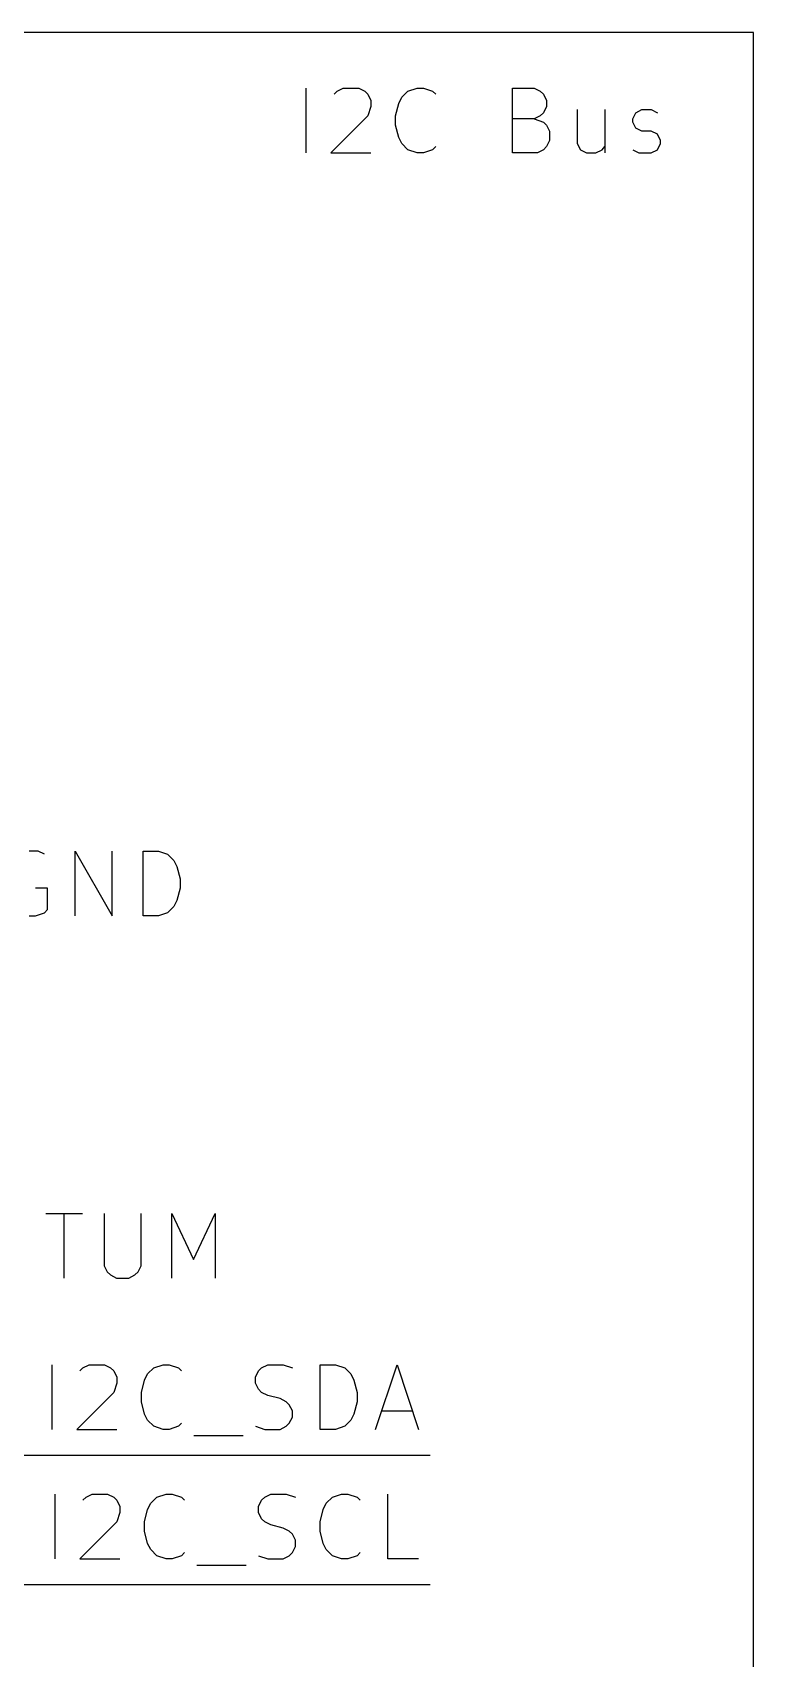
# Model space of a CAD drawing. Extents: x 0.4 to 11.3, y -7.9 to -0.4.
# Drawn here: x 5.293 to 5.85, y -3.807 to -2.55 of the extents above; entities that cross this region are included whole.
import ezdxf

# ---------------------------------------------------------------- set-up
doc = ezdxf.new("R2010")
doc.units = 0
doc.header["$MEASUREMENT"] = 0
for name, color, linetype in [('BLUE3', 171, 'CONTINUOUS'), ('CYAN2', 4, 'CONTINUOUS'), ('GRAY1', 251, 'CONTINUOUS'), ('GREEN3', 91, 'CONTINUOUS')]:
    doc.layers.add(name, color=color, linetype=linetype)

msp = doc.modelspace()

# ---------------------------------------------------------------- linework, layer by layer
at = {"layer": 'BLUE3', "linetype": 'CONTINUOUS'}
for p, q in [((5.85, -2.55), (3.75, -2.55)), ((5.85, -4.25), (5.85, -2.55)), ((5.5043, -2.643), (5.5043, -2.593)), ((5.5257, -2.5977), (5.5281, -2.5953)), ((5.5281, -2.5953), (5.5329, -2.593)), ((5.5329, -2.593), (5.5448, -2.593)), ((5.5448, -2.593), (5.5495, -2.5953)), ((5.5495, -2.5953), (5.5519, -2.5977)), ((5.5519, -2.5977), (5.5543, -2.6025)), ((5.5757, -2.6049), (5.5781, -2.6001)), ((5.5781, -2.6001), (5.5829, -2.5953)), ((5.5829, -2.5953), (5.59, -2.593)), ((5.59, -2.593), (5.5948, -2.593)), ((5.5948, -2.593), (5.6019, -2.5953)), ((5.6019, -2.5953), (5.6043, -2.5977)), ((5.6638, -2.643), (5.6638, -2.593)), ((5.6638, -2.593), (5.6805, -2.593)), ((5.6805, -2.593), (5.6852, -2.5953)), ((5.6852, -2.5953), (5.6876, -2.5977)), ((5.6876, -2.5977), (5.69, -2.6025)), ((5.5543, -2.6072), (5.5519, -2.6144)), ((5.5543, -2.6025), (5.5543, -2.6072)), ((5.5733, -2.6144), (5.5757, -2.6049)), ((5.6876, -2.612), (5.6852, -2.6144)), ((5.69, -2.6072), (5.6876, -2.612)), ((5.69, -2.6025), (5.69, -2.6072)), ((5.7138, -2.6096), (5.7138, -2.6358)), ((5.7352, -2.6096), (5.7352, -2.643)), ((5.7567, -2.6168), (5.759, -2.612)), ((5.759, -2.612), (5.7638, -2.6096)), ((5.7638, -2.6096), (5.7709, -2.6096)), ((5.7709, -2.6096), (5.7757, -2.612)), ((5.5519, -2.6144), (5.5233, -2.643)), ((5.5733, -2.6215), (5.5733, -2.6144)), ((5.5757, -2.6311), (5.5733, -2.6215)), ((5.6805, -2.6168), (5.6638, -2.6168)), ((5.6852, -2.6144), (5.6805, -2.6168)), ((5.6805, -2.6168), (5.6876, -2.6192)), ((5.6876, -2.6192), (5.69, -2.6215)), ((5.69, -2.6215), (5.6924, -2.6263)), ((5.6924, -2.6263), (5.6924, -2.6334)), ((5.7567, -2.6192), (5.7567, -2.6168)), ((5.759, -2.6239), (5.7567, -2.6192)), ((5.7638, -2.6263), (5.759, -2.6239)), ((5.7709, -2.6263), (5.7638, -2.6263)), ((5.7757, -2.6287), (5.7709, -2.6263)), ((5.5781, -2.6358), (5.5757, -2.6311)), ((5.5829, -2.6406), (5.5781, -2.6358)), ((5.6043, -2.6382), (5.6019, -2.6406)), ((5.69, -2.6382), (5.6876, -2.6406)), ((5.6924, -2.6334), (5.69, -2.6382)), ((5.7138, -2.6358), (5.7162, -2.6406)), ((5.7329, -2.6406), (5.7352, -2.6382)), ((5.7781, -2.6334), (5.7757, -2.6287)), ((5.7757, -2.6406), (5.7781, -2.6358)), ((5.7781, -2.6358), (5.7781, -2.6334)), ((5.5233, -2.643), (5.5543, -2.643)), ((5.59, -2.643), (5.5829, -2.6406)), ((5.5948, -2.643), (5.59, -2.643)), ((5.6019, -2.6406), (5.5948, -2.643)), ((5.6829, -2.643), (5.6638, -2.643)), ((5.6876, -2.6406), (5.6829, -2.643)), ((5.7162, -2.6406), (5.721, -2.643)), ((5.721, -2.643), (5.7281, -2.643)), ((5.7281, -2.643), (5.7329, -2.6406)), ((5.7567, -2.6406), (5.7614, -2.643)), ((5.7614, -2.643), (5.7709, -2.643)), ((5.7709, -2.643), (5.7757, -2.6406))]:
    msp.add_line(p, q, dxfattribs=at)
at = {"layer": 'CYAN2', "linetype": 'CONTINUOUS'}
for p, q in [((5.2971, -3.1828), (5.29, -3.1828)), ((5.3019, -3.1852), (5.2971, -3.1828)), ((5.3257, -3.2328), (5.3257, -3.1828)), ((5.3257, -3.1828), (5.3543, -3.2328)), ((5.3543, -3.2328), (5.3543, -3.1828)), ((5.3781, -3.2328), (5.3781, -3.1828)), ((5.3781, -3.1828), (5.39, -3.1828)), ((5.39, -3.1828), (5.3971, -3.1852)), ((5.3971, -3.1852), (5.4019, -3.1899)), ((5.4019, -3.1899), (5.4043, -3.1947)), ((5.4043, -3.1947), (5.4067, -3.2042)), ((5.4067, -3.2042), (5.4067, -3.2114)), ((5.3043, -3.2114), (5.2948, -3.2114)), ((5.3043, -3.228), (5.3043, -3.2114)), ((5.4067, -3.2114), (5.4043, -3.2209)), ((5.3019, -3.2304), (5.3043, -3.228)), ((5.4019, -3.2257), (5.3971, -3.2304)), ((5.4043, -3.2209), (5.4019, -3.2257)), ((5.29, -3.2328), (5.2948, -3.2328)), ((5.2948, -3.2328), (5.3019, -3.2304)), ((5.39, -3.2328), (5.3781, -3.2328)), ((5.3971, -3.2304), (5.39, -3.2328)), ((5.3028, -3.4628), (5.3313, -3.4628)), ((5.3028, -3.4628), (5.3313, -3.4628)), ((5.3171, -3.5128), (5.3171, -3.4628)), ((5.3171, -3.5128), (5.3171, -3.4628)), ((5.348, -3.4628), (5.348, -3.5033)), ((5.348, -3.4628), (5.348, -3.5033)), ((5.3766, -3.5033), (5.3766, -3.4628)), ((5.3766, -3.5033), (5.3766, -3.4628)), ((5.4004, -3.5128), (5.4004, -3.4628)), ((5.4004, -3.4628), (5.4171, -3.4985)), ((5.4004, -3.5128), (5.4004, -3.4628)), ((5.4004, -3.4628), (5.4171, -3.4985)), ((5.4171, -3.4985), (5.4337, -3.4628)), ((5.4171, -3.4985), (5.4337, -3.4628)), ((5.4337, -3.4628), (5.4337, -3.5128)), ((5.4337, -3.4628), (5.4337, -3.5128)), ((5.348, -3.5033), (5.3504, -3.508)), ((5.348, -3.5033), (5.3504, -3.508)), ((5.3742, -3.508), (5.3766, -3.5033)), ((5.3742, -3.508), (5.3766, -3.5033)), ((5.3504, -3.508), (5.3528, -3.5104)), ((5.3504, -3.508), (5.3528, -3.5104)), ((5.3528, -3.5104), (5.3575, -3.5128)), ((5.3528, -3.5104), (5.3575, -3.5128)), ((5.3575, -3.5128), (5.367, -3.5128)), ((5.3575, -3.5128), (5.367, -3.5128)), ((5.367, -3.5128), (5.3718, -3.5104)), ((5.367, -3.5128), (5.3718, -3.5104)), ((5.3718, -3.5104), (5.3742, -3.508)), ((5.3718, -3.5104), (5.3742, -3.508))]:
    msp.add_line(p, q, dxfattribs=at)
at = {"layer": 'GRAY1', "linetype": 'CONTINUOUS'}
for p, q in [((5.3078, -3.6298), (5.3078, -3.5798)), ((5.3316, -3.5822), (5.3364, -3.5798)), ((5.3364, -3.5798), (5.3483, -3.5798)), ((5.3483, -3.5798), (5.353, -3.5822)), ((5.3864, -3.5822), (5.3935, -3.5798)), ((5.3935, -3.5798), (5.3983, -3.5798)), ((5.3983, -3.5798), (5.4054, -3.5822)), ((5.4697, -3.5822), (5.4745, -3.5798)), ((5.4745, -3.5798), (5.4864, -3.5798)), ((5.4864, -3.5798), (5.4935, -3.5822)), ((5.5149, -3.6298), (5.5149, -3.5798)), ((5.5149, -3.5798), (5.5268, -3.5798)), ((5.5268, -3.5798), (5.534, -3.5822)), ((5.5578, -3.6298), (5.5745, -3.5798)), ((5.5745, -3.5798), (5.5911, -3.6298)), ((5.3292, -3.5846), (5.3316, -3.5822)), ((5.353, -3.5822), (5.3554, -3.5846)), ((5.3554, -3.5846), (5.3578, -3.5893)), ((5.3578, -3.5941), (5.3554, -3.6012)), ((5.3578, -3.5893), (5.3578, -3.5941)), ((5.3768, -3.6012), (5.3792, -3.5917)), ((5.3792, -3.5917), (5.3816, -3.5869)), ((5.3816, -3.5869), (5.3864, -3.5822)), ((5.4054, -3.5822), (5.4078, -3.5846)), ((5.4649, -3.5893), (5.4673, -3.5846)), ((5.4649, -3.5941), (5.4649, -3.5893)), ((5.4673, -3.5988), (5.4649, -3.5941)), ((5.4673, -3.5846), (5.4697, -3.5822)), ((5.534, -3.5822), (5.5387, -3.5869)), ((5.5387, -3.5869), (5.5411, -3.5917)), ((5.5411, -3.5917), (5.5435, -3.6012)), ((5.3554, -3.6012), (5.3268, -3.6298)), ((5.3768, -3.6084), (5.3768, -3.6012)), ((5.4697, -3.6012), (5.4673, -3.5988)), ((5.4745, -3.6036), (5.4697, -3.6012)), ((5.484, -3.606), (5.4745, -3.6036)), ((5.4887, -3.6084), (5.484, -3.606)), ((5.5435, -3.6012), (5.5435, -3.6084)), ((5.3792, -3.6179), (5.3768, -3.6084)), ((5.3816, -3.6227), (5.3792, -3.6179)), ((5.4911, -3.6108), (5.4887, -3.6084)), ((5.4935, -3.6155), (5.4911, -3.6108)), ((5.4935, -3.6203), (5.4935, -3.6155)), ((5.5411, -3.6179), (5.5387, -3.6227)), ((5.5435, -3.6084), (5.5411, -3.6179)), ((5.5626, -3.6155), (5.5864, -3.6155)), ((5.3268, -3.6298), (5.3578, -3.6298)), ((5.3864, -3.6274), (5.3816, -3.6227)), ((5.3935, -3.6298), (5.3864, -3.6274)), ((5.3983, -3.6298), (5.3935, -3.6298)), ((5.4054, -3.6274), (5.3983, -3.6298)), ((5.4078, -3.625), (5.4054, -3.6274)), ((5.4649, -3.6274), (5.4721, -3.6298)), ((5.4721, -3.6298), (5.484, -3.6298)), ((5.484, -3.6298), (5.4887, -3.6274)), ((5.4887, -3.6274), (5.4911, -3.625)), ((5.4911, -3.625), (5.4935, -3.6203)), ((5.5268, -3.6298), (5.5149, -3.6298)), ((5.534, -3.6274), (5.5268, -3.6298)), ((5.5387, -3.6227), (5.534, -3.6274)), ((5.4173, -3.6346), (5.4554, -3.6346)), ((5.3102, -3.7298), (5.3102, -3.6798)), ((5.3316, -3.6846), (5.334, -3.6822)), ((5.334, -3.6822), (5.3387, -3.6798)), ((5.3387, -3.6798), (5.3507, -3.6798)), ((5.3507, -3.6798), (5.3554, -3.6822)), ((5.3554, -3.6822), (5.3578, -3.6846)), ((5.384, -3.6869), (5.3887, -3.6822)), ((5.3887, -3.6822), (5.3959, -3.6798)), ((5.3959, -3.6798), (5.4006, -3.6798)), ((5.4006, -3.6798), (5.4078, -3.6822)), ((5.4078, -3.6822), (5.4102, -3.6846)), ((5.4697, -3.6846), (5.4721, -3.6822)), ((5.4721, -3.6822), (5.4768, -3.6798)), ((5.4768, -3.6798), (5.4887, -3.6798)), ((5.4887, -3.6798), (5.4959, -3.6822)), ((5.5197, -3.6869), (5.5245, -3.6822)), ((5.5245, -3.6822), (5.5316, -3.6798)), ((5.5316, -3.6798), (5.5364, -3.6798)), ((5.5364, -3.6798), (5.5435, -3.6822)), ((5.5435, -3.6822), (5.5459, -3.6846)), ((5.5673, -3.7298), (5.5673, -3.6798)), ((5.3578, -3.6846), (5.3602, -3.6893)), ((5.3602, -3.6941), (5.3578, -3.7012)), ((5.3602, -3.6893), (5.3602, -3.6941)), ((5.3792, -3.7012), (5.3816, -3.6917)), ((5.3816, -3.6917), (5.384, -3.6869)), ((5.4673, -3.6893), (5.4697, -3.6846)), ((5.4673, -3.6941), (5.4673, -3.6893)), ((5.4697, -3.6988), (5.4673, -3.6941)), ((5.5149, -3.7012), (5.5173, -3.6917)), ((5.5173, -3.6917), (5.5197, -3.6869)), ((5.3578, -3.7012), (5.3292, -3.7298)), ((5.3792, -3.7084), (5.3792, -3.7012)), ((5.4721, -3.7012), (5.4697, -3.6988)), ((5.4768, -3.7036), (5.4721, -3.7012)), ((5.4864, -3.706), (5.4768, -3.7036)), ((5.4911, -3.7084), (5.4864, -3.706)), ((5.5149, -3.7084), (5.5149, -3.7012)), ((5.3816, -3.7179), (5.3792, -3.7084)), ((5.384, -3.7227), (5.3816, -3.7179)), ((5.4935, -3.7108), (5.4911, -3.7084)), ((5.4959, -3.7155), (5.4935, -3.7108)), ((5.4935, -3.725), (5.4959, -3.7203)), ((5.4959, -3.7203), (5.4959, -3.7155)), ((5.5173, -3.7179), (5.5149, -3.7084)), ((5.5197, -3.7227), (5.5173, -3.7179)), ((5.3292, -3.7298), (5.3602, -3.7298)), ((5.3887, -3.7274), (5.384, -3.7227)), ((5.3959, -3.7298), (5.3887, -3.7274)), ((5.4006, -3.7298), (5.3959, -3.7298)), ((5.4078, -3.7274), (5.4006, -3.7298)), ((5.4102, -3.725), (5.4078, -3.7274)), ((5.4673, -3.7274), (5.4745, -3.7298)), ((5.4745, -3.7298), (5.4864, -3.7298)), ((5.4864, -3.7298), (5.4911, -3.7274)), ((5.4911, -3.7274), (5.4935, -3.725)), ((5.5245, -3.7274), (5.5197, -3.7227)), ((5.5316, -3.7298), (5.5245, -3.7274)), ((5.5364, -3.7298), (5.5316, -3.7298)), ((5.5435, -3.7274), (5.5364, -3.7298)), ((5.5459, -3.725), (5.5435, -3.7274)), ((5.5911, -3.7298), (5.5673, -3.7298)), ((5.4197, -3.7346), (5.4578, -3.7346))]:
    msp.add_line(p, q, dxfattribs=at)
at = {"layer": 'GREEN3', "linetype": 'CONTINUOUS'}
for p, q in [((5.6, -3.65), (5.15, -3.65)), ((5.6, -3.75), (5.15, -3.75))]:
    msp.add_line(p, q, dxfattribs=at)

doc.saveas('drawing.dxf')
